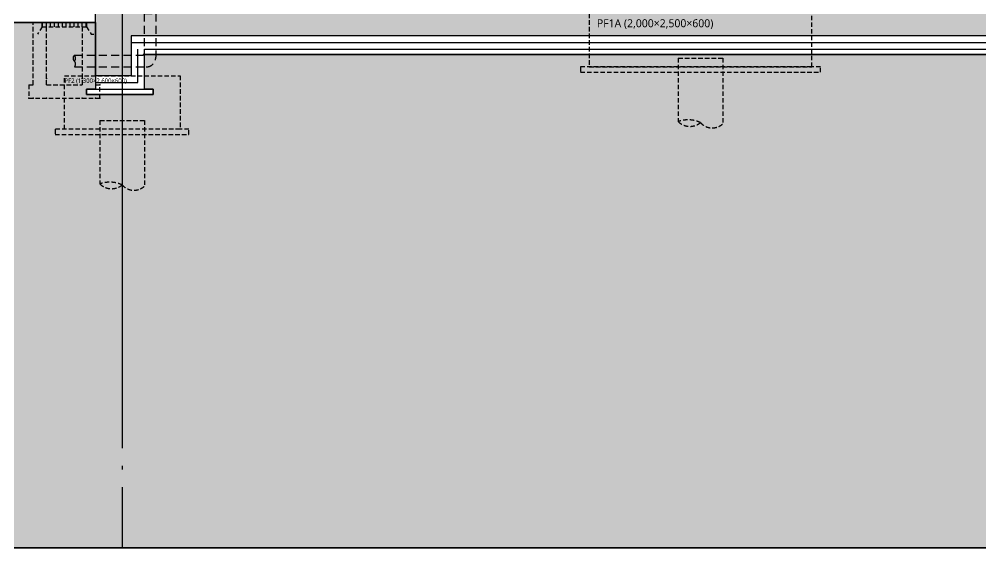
# Model space of a CAD drawing. Header units: millimetres. Extents: x 0 to 672800, y 0 to 118800.
# Drawn here: x 391743 to 402550, y 20444 to 26380 of the extents above; entities that cross this region are included whole.
import ezdxf
from ezdxf.enums import TextEntityAlignment as Align

# ---------------------------------------------------------------- set-up
doc = ezdxf.new("R2010")
doc.units = ezdxf.units.MM
doc.header["$LTSCALE"] = 200
for name, pattern in [('CEN-GAUN', [32.2, 30, -1, 0.2, -1]), ('CONTINOUS', [0]), ('HID', [2.3, 1.5, -0.8]), ('HIDDEN', [0.375, 0.25, -0.125])]:
    doc.linetypes.add(name, pattern=pattern)
doc.layers.get('DEFPOINTS').update_dxf_attribs({"color": 137})
for name, color, linetype in [('01단열재', 252, 'Continuous'), ('0파일', 251, 'HIDDEN'), ('5기초', 5, 'HIDDEN'), ('5기초버림콘크리트', 251, 'HIDDEN'), ('5버림콘크리트', 5, 'CONTINOUS'), ('A-CON', 2, 'Continuous'), ('CEN', 1, 'CEN-GAUN'), ('CON', 2, 'Continuous'), ('ELE', 7, 'Continuous'), ('HAT', 8, 'Continuous'), ('HAT-254', 254, 'Continuous'), ('HID-8', 8, 'HID'), ('S-253', 252, 'Continuous'), ('SOL-253', 253, 'Continuous'), ('우수집수정', 252, 'HIDDEN')]:
    doc.layers.add(name, color=color, linetype=linetype)
doc.styles.add('스타일1', font='malgun.ttf')
doc.linetypes.add('INSUL50', pattern='A,0.00254,-2.54,[134,ltypeshp.shx,S=6.25,R=0,X=-2.54,Y=0],-19.92,[134,ltypeshp.shx,S=6.25,R=180,X=2.54,Y=0],-2.54', length=25.00254)

# ---------------------------------------------------------------- blocks, each defined once
blk = doc.blocks.new('pile(500)-section')
at = {"layer": '0파일'}
for p, q in [((-250, 0), (-250, -714)), ((-250, 0), (250, 0)), ((250, 0), (250, -739))]:
    blk.add_line(p, q, dxfattribs=at)
for points in [[(-250, -714, -0.201908), (0, -725, 0.417045), (250, -739)], [(-250, -714, 0.379922), (0, -725)]]:
    blk.add_lwpolyline(points, format="xyb", dxfattribs=at)
blk = doc.blocks.new('S-PF1A-S2')
at = {"layer": '5기초'}
blk.add_lwpolyline([(-1250, 0), (-1250, -600), (1250, -600), (1250, 0)], close=True, dxfattribs=at)
at = {"layer": '5기초버림콘크리트'}
blk.add_lwpolyline([(1250, -600), (-1350, -600), (-1350, -660), (1350, -660), (1350, -600), (1250, -600)], dxfattribs=at)
at = {"layer": '0파일'}
blk.add_blockref('pile(500)-section', (0, -500), dxfattribs=at)
at = {"layer": 'DEFPOINTS', "style": '스타일1'}
blk.add_text('PF1A (2,000×2,500×600)', height=90, dxfattribs=at).set_placement((-510, -109), align=Align.MIDDLE_CENTER)
blk = doc.blocks.new('S-PF2-S1')
at = {"layer": '5기초'}
blk.add_lwpolyline([(-650, -700), (650, -700), (650, -1300), (-650, -1300)], close=True, dxfattribs=at)
at = {"layer": '5기초버림콘크리트'}
blk.add_lwpolyline([(650, -1300), (-753, -1300), (-753, -1360), (750, -1360), (750, -1300), (650, -1300)], dxfattribs=at)
at = {"layer": '0파일'}
blk.add_blockref('pile(500)-section', (0, -1200), dxfattribs=at)
at = {"layer": 'DEFPOINTS', "style": '스타일1'}
blk.add_text('PF2 (1,300×2,600×600)', height=50, dxfattribs=at).set_placement((-648, -754), align=Align.MIDDLE_LEFT)
blk = doc.blocks.new('OU-TRENCH')
at = {"layer": '우수집수정'}
for p, q in [((-700, -600), (-700, 100)), ((-700, 100), (0, 100)), ((-598, 50), (-650, -30)), ((-600, 50), (-600, 100)), ((-600, 50), (-100, 50)), ((-595, 50), (-595, 100)), ((-550, 50), (-550, 100)), ((-550, -600), (-550, 50)), ((-506, 50), (-506, 100)), ((-461, 50), (-461, 100)), ((-417, 50), (-417, 100)), ((-372, 50), (-372, 100)), ((-328, 50), (-328, 100)), ((-283, 50), (-283, 100)), ((-239, 50), (-239, 100)), ((-194, 50), (-194, 100)), ((-150, 50), (-150, 100)), ((-150, 50), (-150, -600)), ((-105, 50), (-105, 100)), ((-102, 50), (-50, -30)), ((-100, 100), (-100, 50)), ((0, 100), (0, -600)), ((-50, -30), (-20, -30)), ((-750, -600), (-700, -600)), ((-750, -600), (-750, -750)), ((-550, -600), (-150, -600)), ((0, -600), (50, -600)), ((50, -750), (50, -600)), ((-750, -750), (50, -750))]:
    blk.add_line(p, q, dxfattribs=at)
for p in [(-550, -531), (-150, -531), (50, -600), (-750, -750), (-750, -750), (-700, -750), (-700, -750), (-550, -750), (-550, -751), (-150, -750), (-150, -751), (0, -750), (0, -750), (50, -750), (50, -750)]:
    blk.add_point(p, dxfattribs=at)
blk = doc.blocks.new('DRAIN_2')
at = {"layer": 'ELE', "elevation": 0}
blk.add_lwpolyline([(1075, 300), (1075, 6518, 1), (950, 6518), (950, 300)], format="xyb", dxfattribs=at)
at = {"layer": 'HID-8', "ltscale": 0.3}
for p, q in [((947, 300), (947, -147)), ((947, 300), (1078, 300)), ((1078, 300), (1078, -191)), ((163, -169), (925, -169)), ((163, -300), (969, -300))]:
    blk.add_line(p, q, dxfattribs=at)
for centre, radius, start, end in [((189, -202), 41.8, 128.3181, 231.6819), ((129, -202), 47.5, 316.3293, 43.6707), ((925, -147), 21.9, 270, 0), ((969, -191), 109, 270, 0), ((129, -267), 47.5, 316.3293, 43.6707)]:
    blk.add_arc(centre, radius, start, end, dxfattribs=at)
at = {"layer": 'CON'}
blk.add_blockref('OU-TRENCH', (400, 100), dxfattribs=at)

msp = doc.modelspace()

# ---------------------------------------------------------------- hatches: boundary and pattern name
at = {"layer": 'HAT-254'}
h = msp.add_hatch(color=256, dxfattribs=at)
h.dxf.hatch_style = 1
h.paths.add_polyline_path([(426100, 26193.6), (393000, 26193.6), (393000, 25743.6), (392600, 25743.6), (392600, 26193.6), (392600, 26443.6), (426300, 26443.6), (426300, 26193.6), (426850, 26193.6), (426850, 26443.6), (430900, 26443.6), (430900, 26193.6), (431450, 26193.6), (431450, 26443.6), (436335, 26443.6), (436335, 26243.6), (436200, 26243.6), (436200, 25743.6), (435800, 25743.6), (435800, 26193.6), (431650, 26193.6), (431650, 25943.6), (430700, 25943.6), (430700, 26193.6), (427050, 26193.6), (427050, 25943.6), (426100, 25943.6)])
at = {"layer": 'SOL-253'}
h = msp.add_hatch(color=256, dxfattribs=at)
h.dxf.hatch_style = 1
h.paths.add_polyline_path([(427150, 25983.6), (430600, 25983.6), (430600, 25733.6), (431750, 25733.6), (431750, 25983.6), (435650, 25983.6), (435650, 25593.6), (435550, 25593.6), (435550, 25533.6), (436300, 25533.6), (436300, 25593.6), (436200, 25593.6), (436200, 25843.6), (436200, 26193.7), (439835, 25899), (439835, 25643.6), (439285, 25643.6), (439285, 25143.6), (439185, 25143.6), (439185, 25043.6), (440685, 25043.6), (440685, 25143.6), (440585, 25143.6), (440585, 25643.6), (440035, 25643.6), (440035, 26143.6), (446900, 26143.6), (446900, 20443.6), (381900, 20443.6), (381900, 26243.6), (389465, 26243.6), (389465, 26093.6), (389415, 26093.6), (389415, 25843.6), (389715, 25843.6), (389715, 26093.6), (389665, 26093.6), (389665, 26343.6), (392600, 26343.6), (392600, 25943.6), (392600, 25593.6), (392500, 25593.6), (392500, 25533.6), (393250, 25533.6), (393250, 25593.6), (393150, 25593.6), (393150, 25983.6), (426000, 25983.6), (426000, 25733.6), (427150, 25733.6)])

# ---------------------------------------------------------------- linework, layer by layer
at = {"layer": '01단열재'}
for p, q in [((393150, 25593.6), (393150, 25983.6)), ((392600, 25743.6), (392600, 25593.6))]:
    msp.add_line(p, q, dxfattribs=at)
at = {"layer": '01단열재', "linetype": 'INSUL50', "ltscale": 0.015}
for points in [[(393000, 26118.6), (426100, 26118.6)], [(392600, 25668.6), (393075, 25668.6), (393075, 26043.6)]]:
    msp.add_lwpolyline(points, dxfattribs=at)
at = {"layer": '5버림콘크리트'}
msp.add_lwpolyline([(426100, 25983.6), (393150, 25983.6), (393150, 26043.6), (426100, 26043.6)], dxfattribs=at)
msp.add_lwpolyline([(392500, 25593.6), (393250, 25593.6), (393250, 25533.6), (392500, 25533.6)], close=True, dxfattribs=at)
at = {"layer": 'A-CON'}
for p, q in [((392600, 25743.6), (392600, 26443.6)), ((392600, 26343.6), (389665, 26343.6)), ((426100, 26193.6), (393000, 26193.6)), ((393000, 26193.6), (393000, 25743.6)), ((393000, 25743.6), (392600, 25743.6))]:
    msp.add_line(p, q, dxfattribs=at)
at = {"layer": 'CEN'}
msp.add_line((392900, 40443.6), (392900, 20443.6), dxfattribs=at)
at = {"layer": 'DEFPOINTS'}
msp.add_lwpolyline([(381900, 40443.6), (381900, 20443.6), (446900, 20443.6), (446900, 40443.6)], close=True, dxfattribs=at)
msp.add_lwpolyline([(446900, 20443.6), (381900, 20443.6), (381900, 26243.6), (389465, 26243.6), (389465, 26093.6), (389415, 26093.6), (389415, 25843.6), (389715, 25843.6), (389715, 26093.6), (389665, 26093.6), (389665, 26343.6), (392600, 26343.6), (392600, 25943.6), (392600, 25943.6), (392600, 25593.6), (392500, 25593.6), (392500, 25533.6), (393250, 25533.6), (393250, 25593.6), (393150, 25593.6), (393150, 25983.6), (426000, 25983.6)], dxfattribs=at)
at = {"layer": 'SOL-253'}
msp.add_lwpolyline([(446900, 20443.6), (381900, 20443.6), (381900, 26243.6), (389465, 26243.6), (389465, 26093.6), (389415, 26093.6), (389415, 25843.6), (389715, 25843.6), (389715, 26093.6), (389665, 26093.6), (389665, 26343.6), (392600, 26343.6), (392600, 25943.6), (392600, 25593.6), (392500, 25593.6), (392500, 25533.6), (393250, 25533.6), (393250, 25593.6), (393150, 25593.6), (393150, 25983.6), (426000, 25983.6)], dxfattribs=at)

# ---------------------------------------------------------------- block references
at = {"layer": '5기초버림콘크리트'}
msp.add_blockref('S-PF2-S1', (392900, 26443.6), dxfattribs=at)
at = {"layer": 'HAT'}
msp.add_blockref('DRAIN_2', (392200, 26143.6), dxfattribs=at)
at = {"layer": 'S-253'}
msp.add_blockref('S-PF1A-S2', (399400, 26443.6), dxfattribs=at)

doc.saveas('drawing.dxf')
